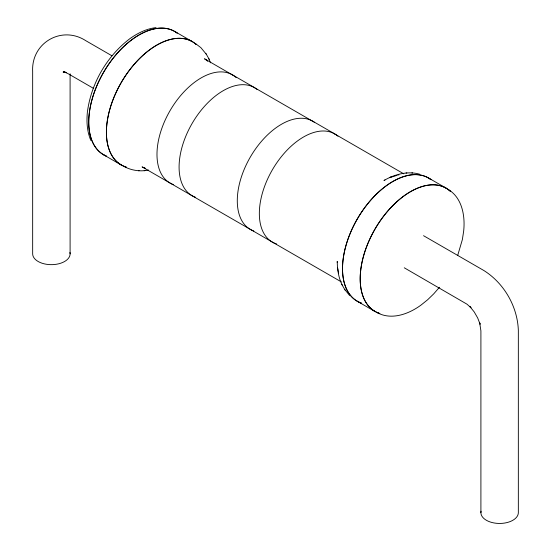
<?xml version="1.0" encoding="UTF-8"?>
<svg xmlns="http://www.w3.org/2000/svg" width="551" height="551" viewBox="0 0 551 551"><rect width="100%" height="100%" fill="white"/><g stroke="black" fill="none" stroke-linecap="round" stroke-linejoin="round"><path stroke-width="0.83" d="M457.709 255.382L462.351 239.63L463.639 231.358C465.326 216.391 462.33 198.112 448.438 189.585M439.478 287.25L433.72 293.855L427.645 299.751L421.116 305.006C409.007 313.946 391.678 320.496 377.345 312.72M384.977 179.984L383.971 180.494C394.564 174.336 407.492 170.776 419.6 174.178M391.196 176.864L389.481 177.656L397.188 175.321M156.057 27.619C146.47 28.693 137.647 33.136 129.884 38.66L129.657 38.832C106.742 56.388 91.149 83.408 87.395 112.025L87.361 112.308C86.459 121.799 87.024 131.661 90.887 140.498M148.618 170.059C140.422 171.809 131.606 170.534 124.216 166.581M65.5 72.229L63.186 72.305L66.533 72.642L63.248 71.554L67.697 73.469L93.76 88.518M138.363 170.72L139.134 170.72M144.169 170.679L144.906 170.672M406.094 172.993L406.831 172.986M411.866 172.945L412.637 172.945M398.242 174.922L398.979 174.922M144.176 168.027L145.698 168.461M144.975 168.145L142.082 166.884L341.365 281.905M174.653 31.407L192.299 41.594M428.444 177.932L446.09 188.118M232.377 74.819L254.431 87.554M312.672 121.179L334.732 133.914M232.343 74.874L204.504 58.764L207.679 61.106L206.542 60.011M254.404 87.609L312.644 121.234M334.705 133.969L403.759 173.834M111.894 55.761L85.798 40.698C61.795 25.105 31.159 42.792 32.661 71.375L32.661 253.853A18.72 10.806 0 0 0 52.6 264.638A18.72 10.806 0 0 0 69.936 252.441M423.526 235.683L483.916 270.548C504.075 283.269 517.403 306.349 518.339 330.166L518.339 512.644A18.72 10.806 0 0 1 498.4 523.429A18.72 10.806 0 0 1 481.064 511.232M404.269 267.793L466.979 304.18L471.015 307.754L469.962 306.645L474.197 311.914L477.655 317.899L480.1 324.208L479.666 322.741L480.906 330.875L480.906 512.644M103.464 154.707L121.11 164.901M357.255 301.239L374.9 311.425M195.309 43.439L200.867 47.648L206.35 54.294M349.582 295.453L344.65 289.371M337.295 262.565L337.233 261.436C337.343 269.48 338.521 277.732 342.171 284.991M208.829 58.675L210.516 62.835M341.806 284.35L345.029 290.04M205.971 53.619L209.194 59.315M338.569 273.034L337.536 267.628L337.708 269.515M70.094 73.8L70.094 253.853M276.623 243.983A62.456 36.056 -60 0 1 271.939 170.562A62.456 36.056 -60 0 1 337.949 136.2M253.804 230.993A62.456 36.056 -60 0 1 249.548 158.419A62.456 36.056 -60 0 1 314.649 122.474M195.591 197.313A62.394 36.022 -60 0 1 191.672 124.216A62.394 36.022 -60 0 1 257 89.386M173.503 184.633A62.456 36.056 -60 0 1 170.259 110.29A62.456 36.056 -60 0 1 236.186 77.636M126.089 167.001A71.127 41.063 -60 0 1 120.814 83.291A71.189 41.105 -60 0 1 196.06 44.287M196.025 44.335A71.127 41.063 -60 0 0 120.814 83.291A71.189 41.105 -60 0 0 126.062 167.056M106.226 156.071A71.189 41.105 -60 0 1 103.464 72.505A71.189 41.105 -60 0 1 177.215 33.115A71.127 41.063 -60 0 0 175.28 31.855M106.253 156.016A71.127 41.063 -60 0 1 102.19 74.84A71.127 41.063 -60 0 1 174.619 31.462M450.401 191.383A71.127 41.063 -60 0 0 374.935 229.237A71.127 41.063 -60 0 0 379.88 313.526A71.189 41.105 -60 0 1 374.9 229.223A71.189 41.105 -60 0 1 450.436 191.328M431.006 179.64A71.189 41.105 -60 0 0 356.593 220.186A71.189 41.105 -60 0 0 361.463 303.146A71.127 41.063 -60 0 1 356.304 220.786A71.127 41.063 -60 0 1 430.352 179.233"/></g></svg>
